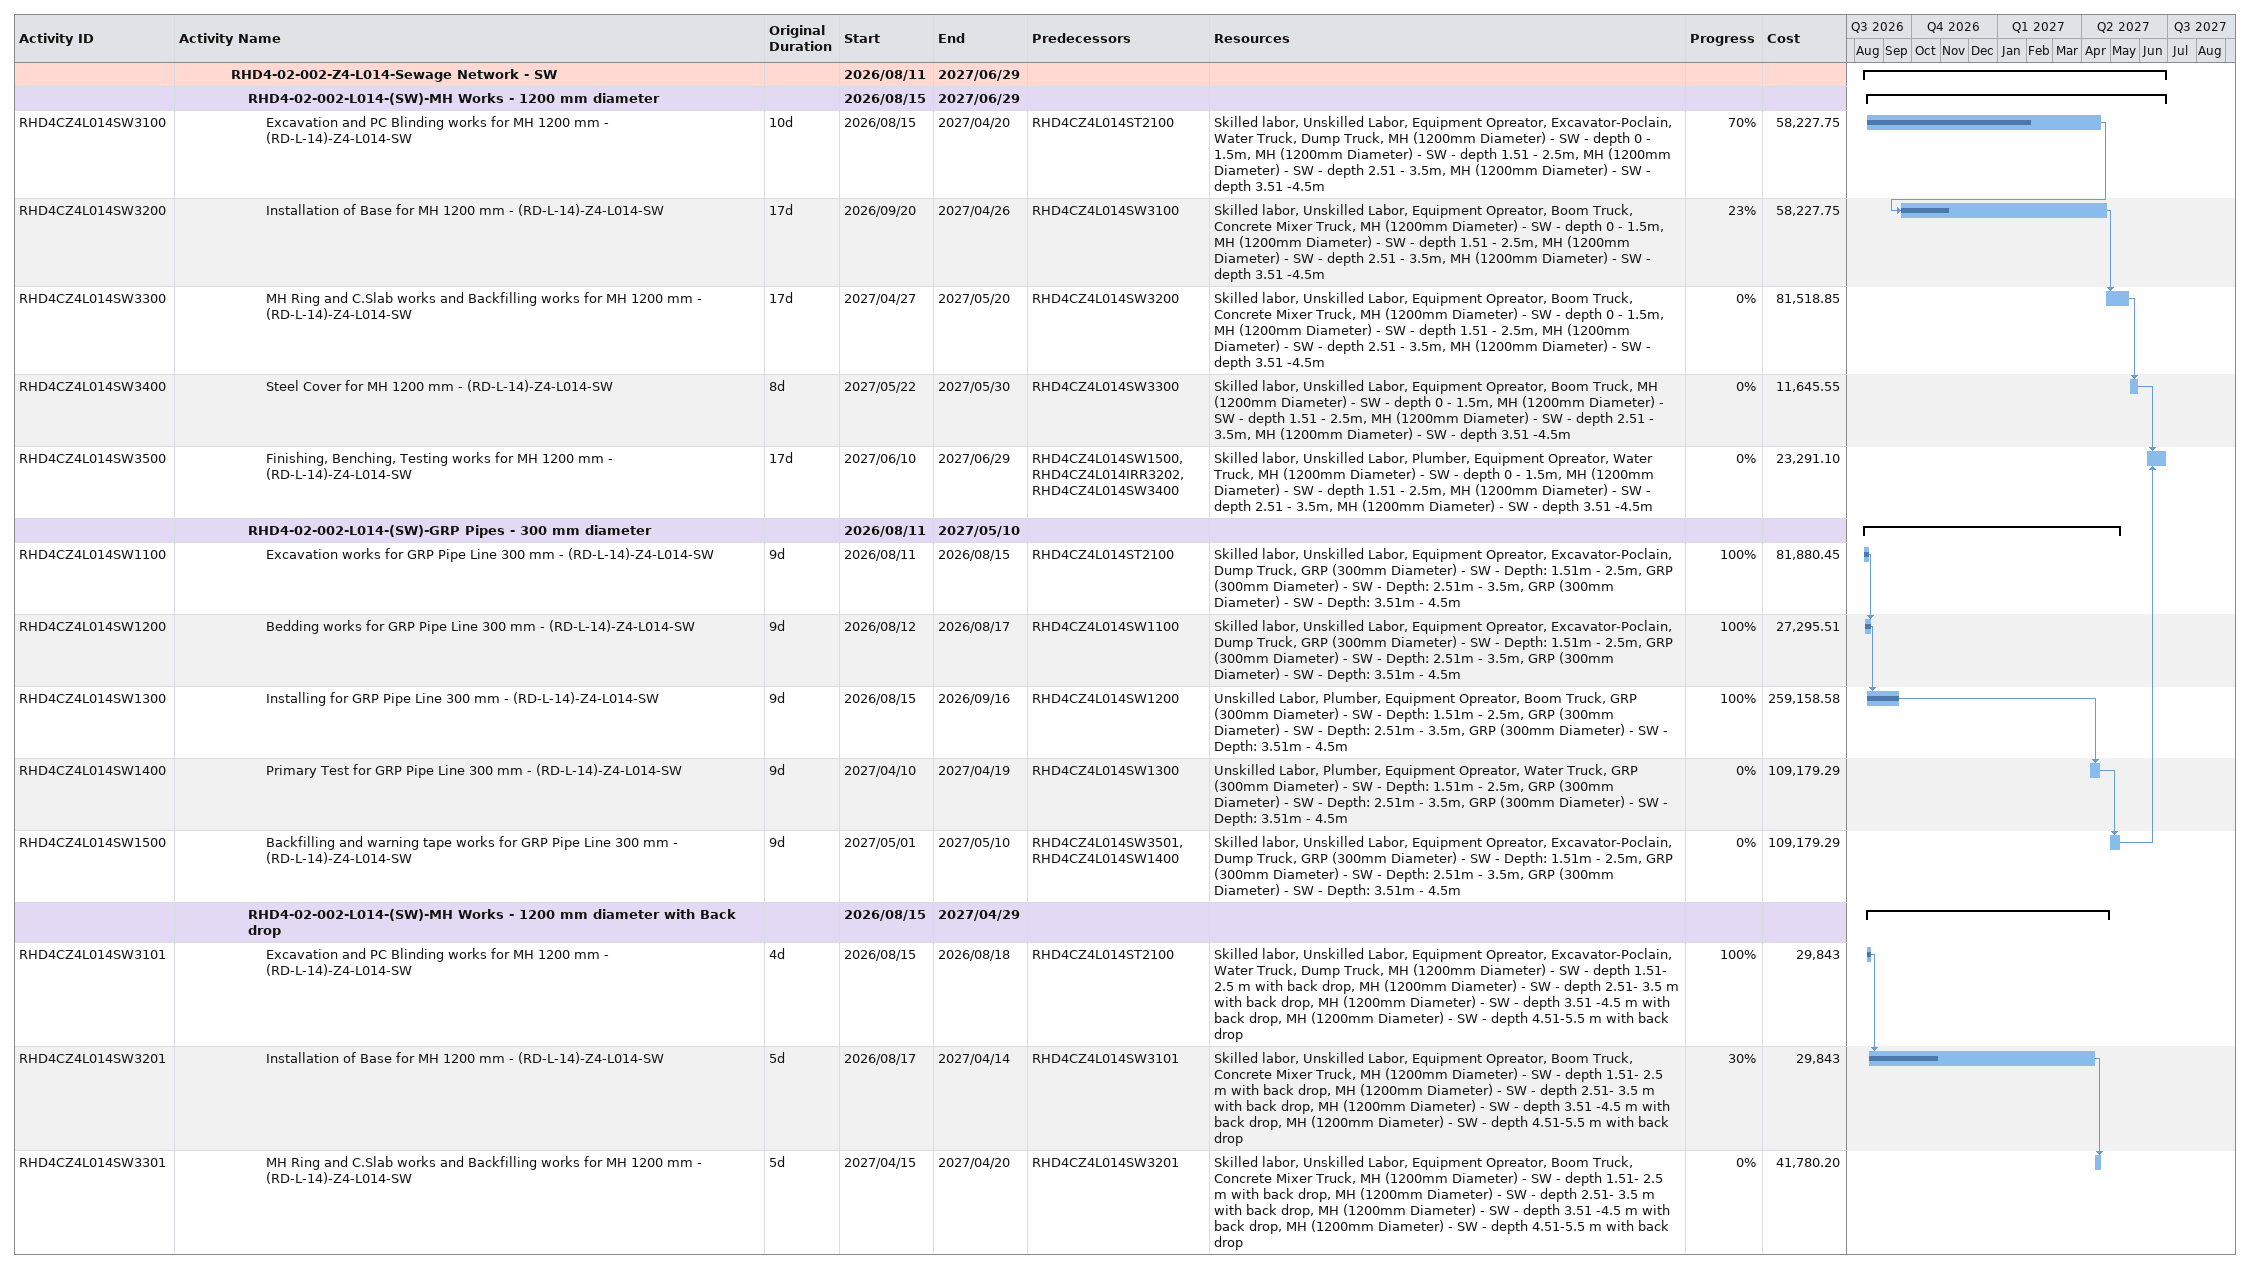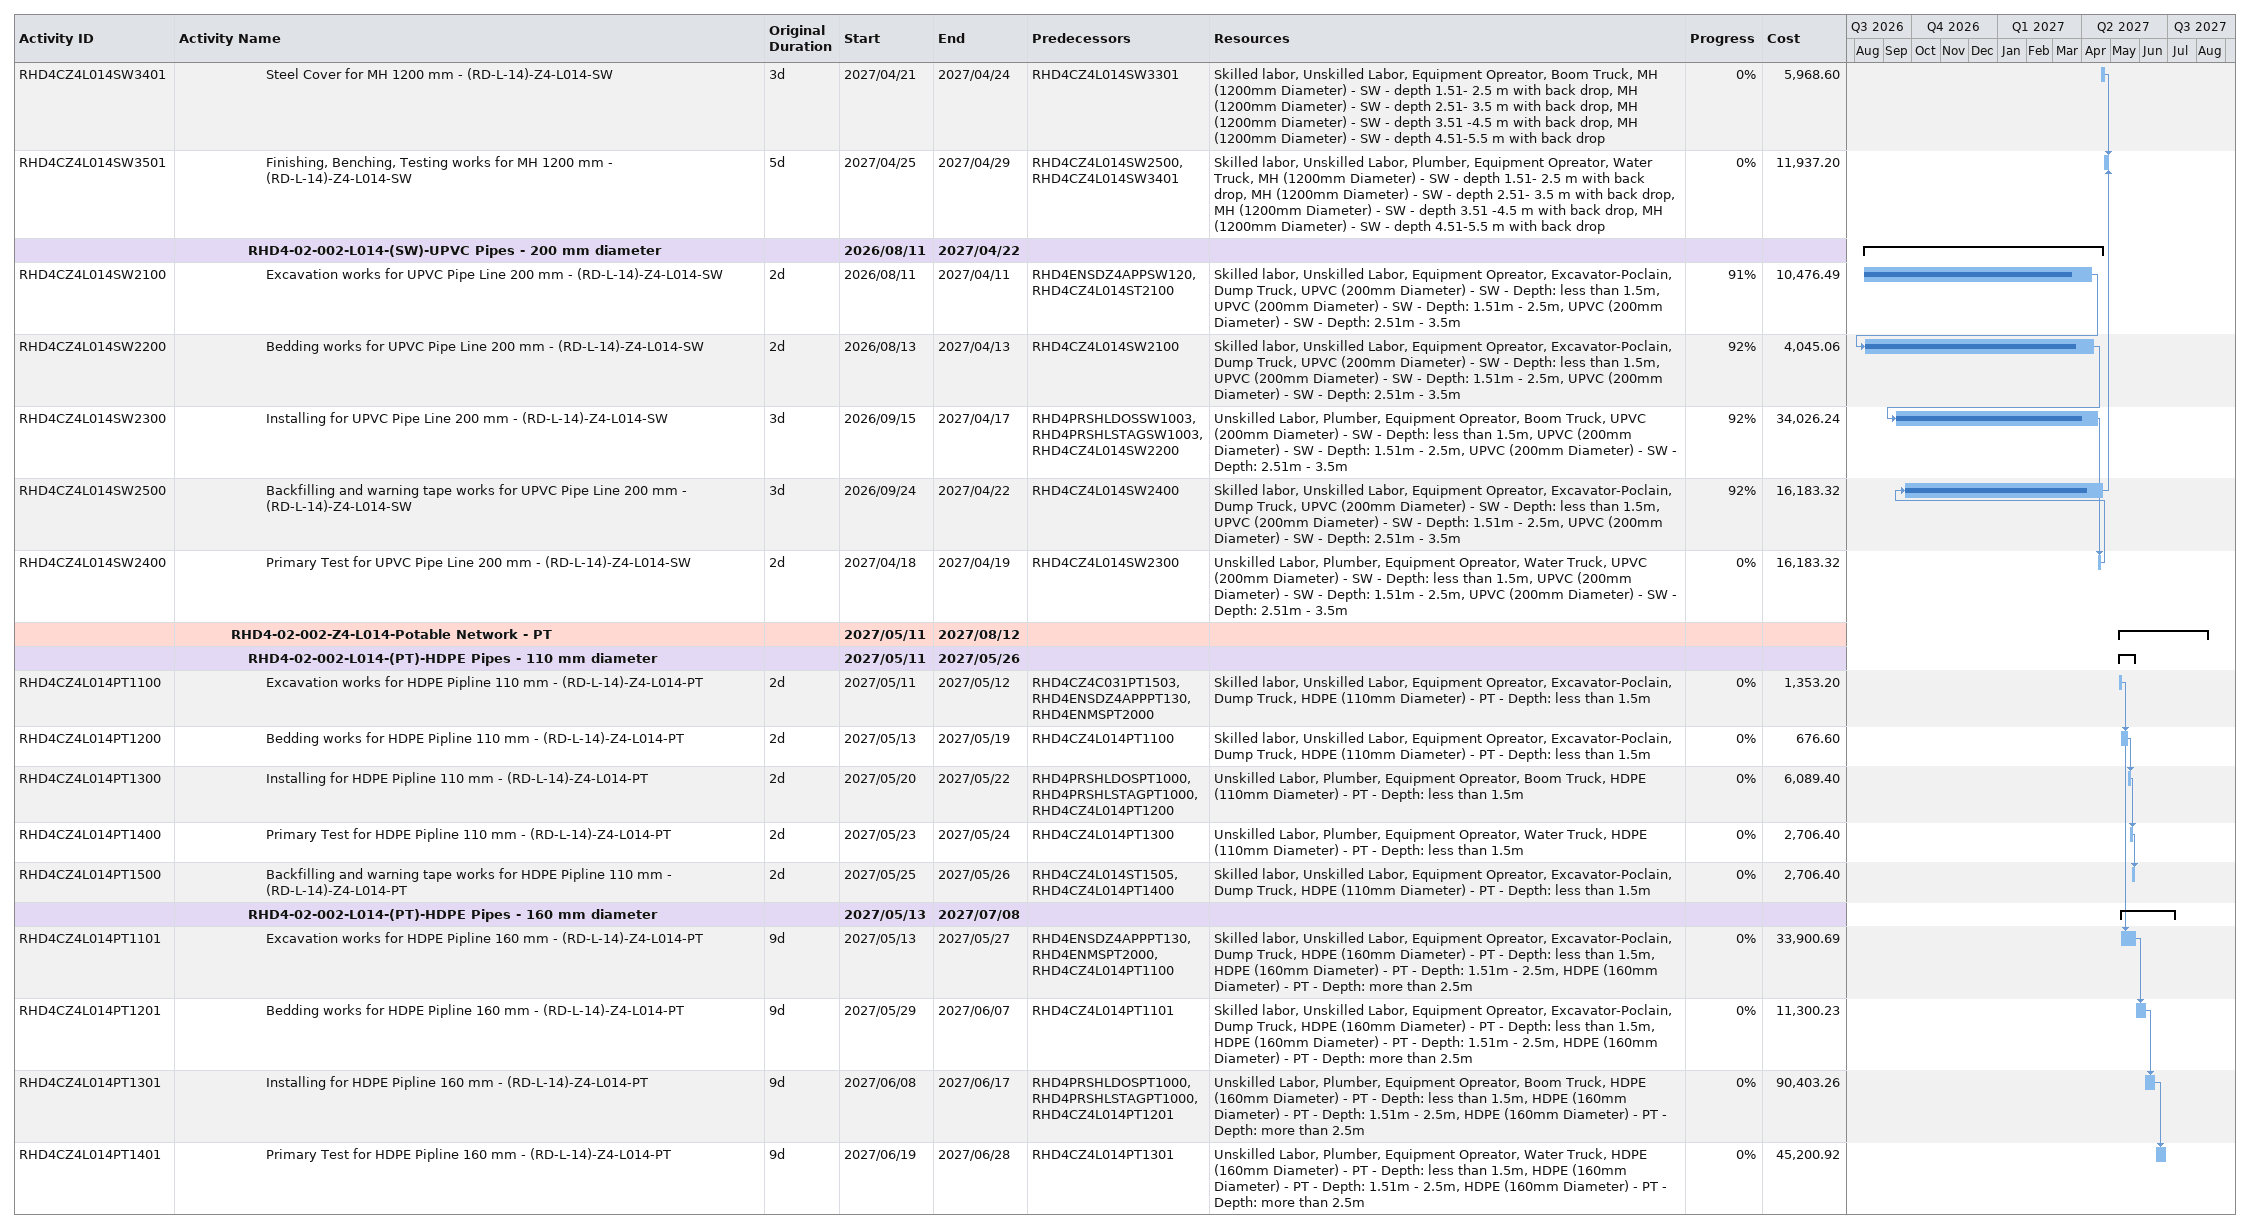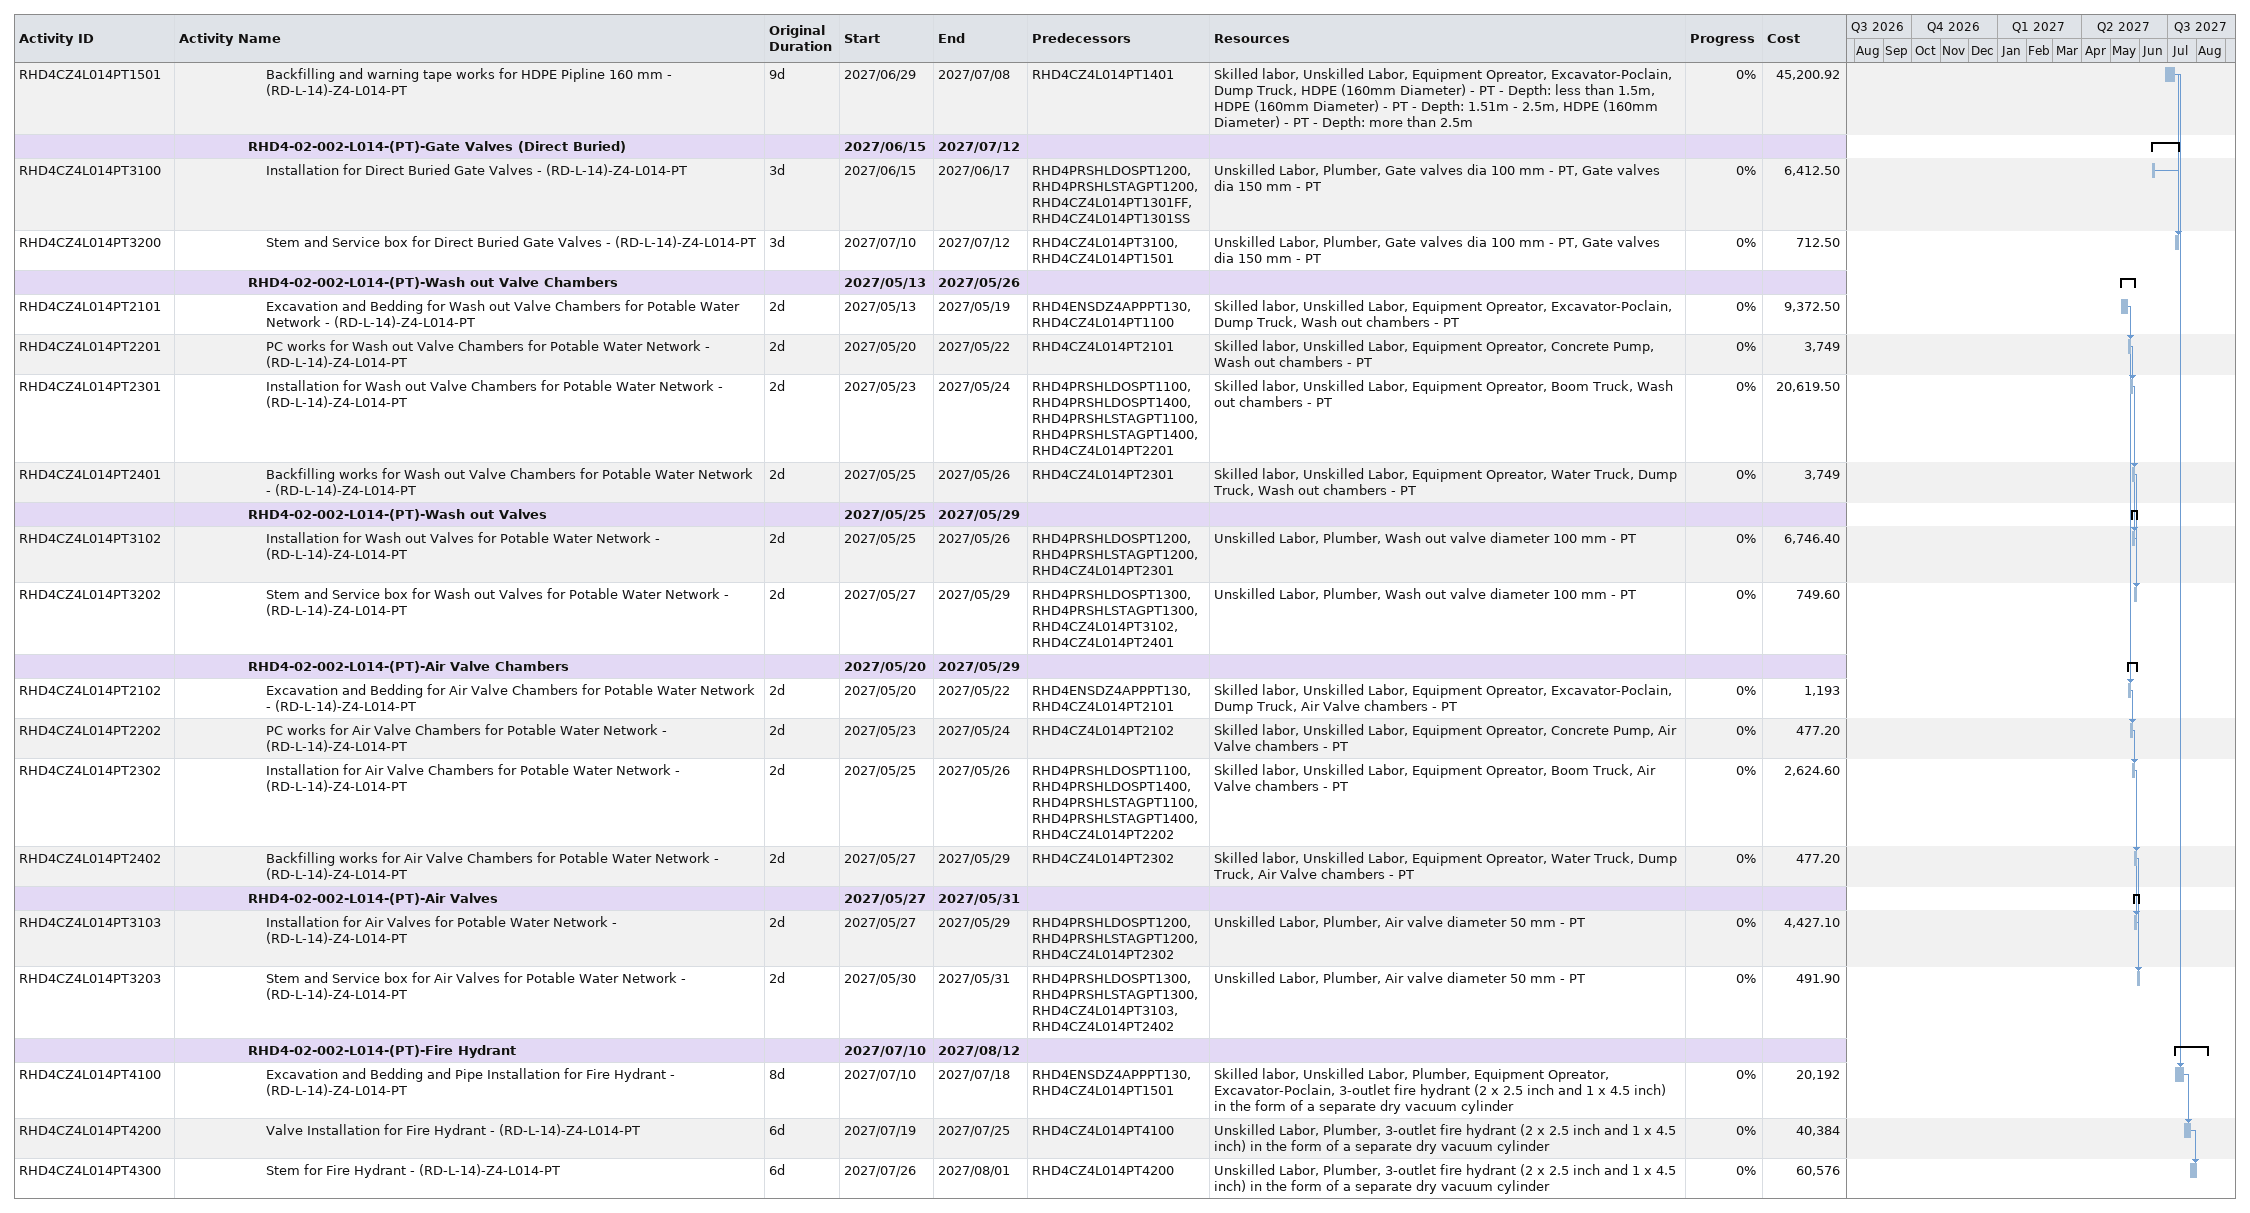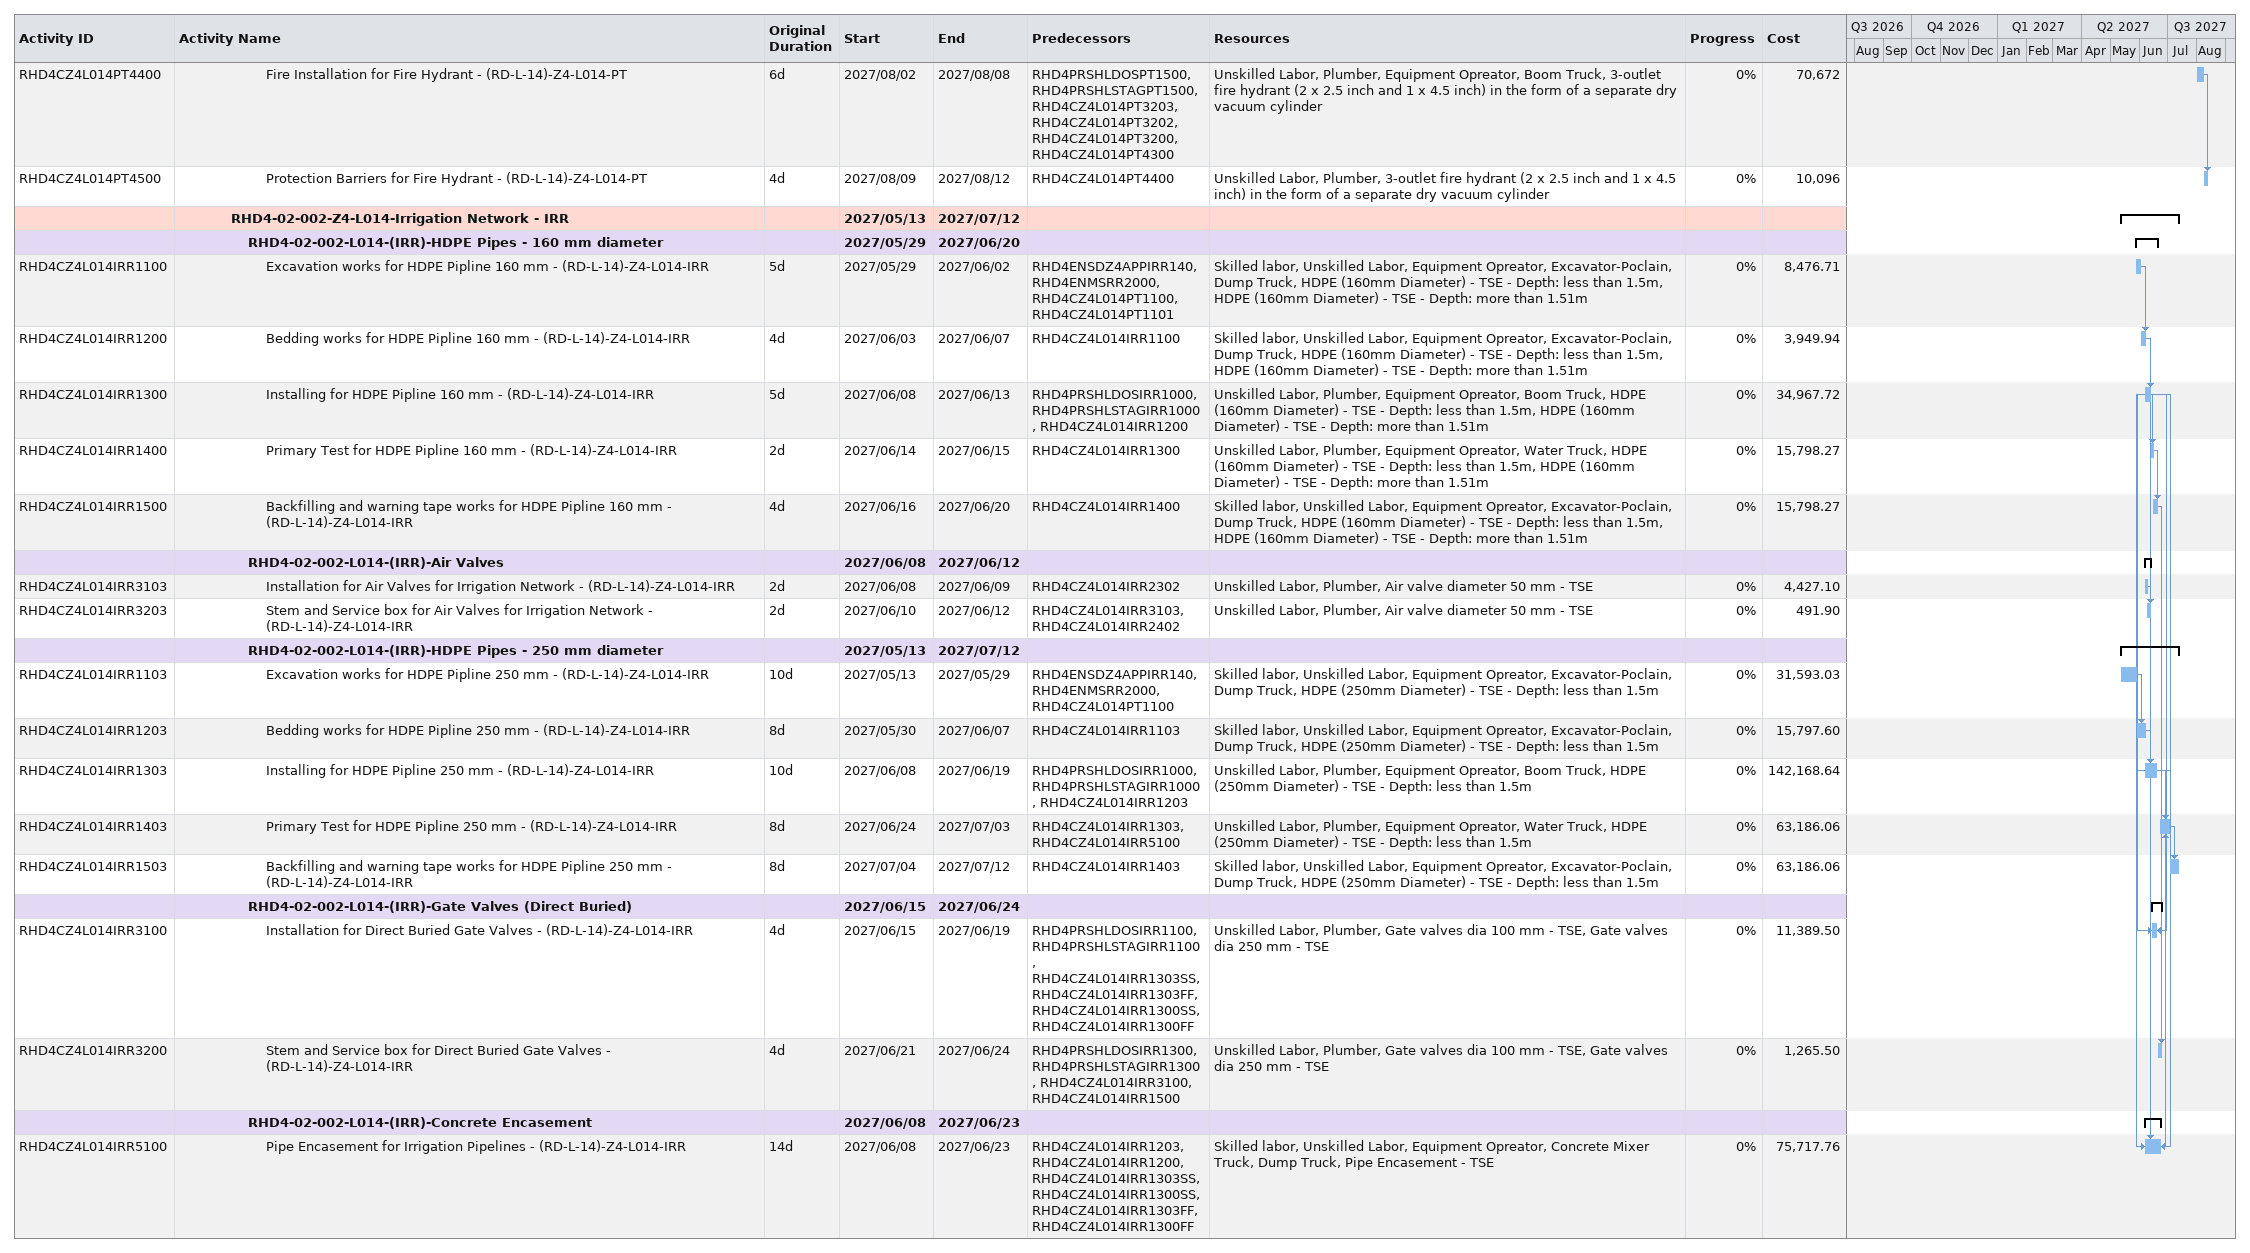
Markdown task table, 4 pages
| ID | Level | Task | Original duration | Start | Finish | Predecessors | Resources | % complete | Cost |
|---|---|---|---|---|---|---|---|---|---|
|  | 4 | **RHD4-02-002-Z4-L014-Sewage Network - SW** |  | 2026-08-11 | 2027-06-29 |  |  |  |  |
|  | 5 | **RHD4-02-002-L014-(SW)-MH Works - 1200 mm diameter** |  | 2026-08-15 | 2027-06-29 |  |  |  |  |
| RHD4CZ4L014SW3100 | 6 | Excavation and PC Blinding works for MH 1200 mm - (RD-L-14)-Z4-L014-SW | 10d | 2026-08-15 | 2027-04-20 | RHD4CZ4L014ST2100 | Skilled labor, Unskilled Labor, Equipment Opreator, Excavator-Poclain, Water Truck, Dump Truck, MH (1200mm Diameter) - SW - depth 0 - 1.5m, MH (1200mm Diameter) - SW - depth 1.51 - 2.5m, MH (1200mm Diameter) - SW - depth 2.51 - 3.5m, MH (1200mm Diameter) - SW - depth 3.51 -4.5m | 70 | 58227.75 |
| RHD4CZ4L014SW3200 | 6 | Installation of Base for MH 1200 mm - (RD-L-14)-Z4-L014-SW | 17d | 2026-09-20 | 2027-04-26 | RHD4CZ4L014SW3100 | Skilled labor, Unskilled Labor, Equipment Opreator, Boom Truck, Concrete Mixer Truck, MH (1200mm Diameter) - SW - depth 0 - 1.5m, MH (1200mm Diameter) - SW - depth 1.51 - 2.5m, MH (1200mm Diameter) - SW - depth 2.51 - 3.5m, MH (1200mm Diameter) - SW - depth 3.51 -4.5m | 23 | 58227.75 |
| RHD4CZ4L014SW3300 | 6 | MH Ring and C.Slab works and Backfilling works for MH 1200 mm - (RD-L-14)-Z4-L014-SW | 17d | 2027-04-27 | 2027-05-20 | RHD4CZ4L014SW3200 | Skilled labor, Unskilled Labor, Equipment Opreator, Boom Truck, Concrete Mixer Truck, MH (1200mm Diameter) - SW - depth 0 - 1.5m, MH (1200mm Diameter) - SW - depth 1.51 - 2.5m, MH (1200mm Diameter) - SW - depth 2.51 - 3.5m, MH (1200mm Diameter) - SW - depth 3.51 -4.5m | 0 | 81518.85 |
| RHD4CZ4L014SW3400 | 6 | Steel Cover for MH 1200 mm - (RD-L-14)-Z4-L014-SW | 8d | 2027-05-22 | 2027-05-30 | RHD4CZ4L014SW3300 | Skilled labor, Unskilled Labor, Equipment Opreator, Boom Truck, MH (1200mm Diameter) - SW - depth 0 - 1.5m, MH (1200mm Diameter) - SW - depth 1.51 - 2.5m, MH (1200mm Diameter) - SW - depth 2.51 - 3.5m, MH (1200mm Diameter) - SW - depth 3.51 -4.5m | 0 | 11645.55 |
| RHD4CZ4L014SW3500 | 6 | Finishing, Benching, Testing works for MH 1200 mm - (RD-L-14)-Z4-L014-SW | 17d | 2027-06-10 | 2027-06-29 | RHD4CZ4L014SW1500, RHD4CZ4L014IRR3202, RHD4CZ4L014SW3400 | Skilled labor, Unskilled Labor, Plumber, Equipment Opreator, Water Truck, MH (1200mm Diameter) - SW - depth 0 - 1.5m, MH (1200mm Diameter) - SW - depth 1.51 - 2.5m, MH (1200mm Diameter) - SW - depth 2.51 - 3.5m, MH (1200mm Diameter) - SW - depth 3.51 -4.5m | 0 | 23291.10 |
|  | 5 | **RHD4-02-002-L014-(SW)-GRP Pipes - 300 mm diameter** |  | 2026-08-11 | 2027-05-10 |  |  |  |  |
| RHD4CZ4L014SW1100 | 6 | Excavation works for GRP Pipe Line 300 mm - (RD-L-14)-Z4-L014-SW | 9d | 2026-08-11 | 2026-08-15 | RHD4CZ4L014ST2100 | Skilled labor, Unskilled Labor, Equipment Opreator, Excavator-Poclain, Dump Truck, GRP (300mm Diameter) - SW - Depth: 1.51m - 2.5m, GRP (300mm Diameter) - SW - Depth: 2.51m - 3.5m, GRP (300mm Diameter) - SW - Depth: 3.51m - 4.5m | 100 | 81880.45 |
| RHD4CZ4L014SW1200 | 6 | Bedding works for GRP Pipe Line 300 mm - (RD-L-14)-Z4-L014-SW | 9d | 2026-08-12 | 2026-08-17 | RHD4CZ4L014SW1100 | Skilled labor, Unskilled Labor, Equipment Opreator, Excavator-Poclain, Dump Truck, GRP (300mm Diameter) - SW - Depth: 1.51m - 2.5m, GRP (300mm Diameter) - SW - Depth: 2.51m - 3.5m, GRP (300mm Diameter) - SW - Depth: 3.51m - 4.5m | 100 | 27295.51 |
| RHD4CZ4L014SW1300 | 6 | Installing for GRP Pipe Line 300 mm - (RD-L-14)-Z4-L014-SW | 9d | 2026-08-15 | 2026-09-16 | RHD4CZ4L014SW1200 | Unskilled Labor, Plumber, Equipment Opreator, Boom Truck, GRP (300mm Diameter) - SW - Depth: 1.51m - 2.5m, GRP (300mm Diameter) - SW - Depth: 2.51m - 3.5m, GRP (300mm Diameter) - SW - Depth: 3.51m - 4.5m | 100 | 259158.58 |
| RHD4CZ4L014SW1400 | 6 | Primary Test for GRP Pipe Line 300 mm - (RD-L-14)-Z4-L014-SW | 9d | 2027-04-10 | 2027-04-19 | RHD4CZ4L014SW1300 | Unskilled Labor, Plumber, Equipment Opreator, Water Truck, GRP (300mm Diameter) - SW - Depth: 1.51m - 2.5m, GRP (300mm Diameter) - SW - Depth: 2.51m - 3.5m, GRP (300mm Diameter) - SW - Depth: 3.51m - 4.5m | 0 | 109179.29 |
| RHD4CZ4L014SW1500 | 6 | Backfilling and warning tape works for GRP Pipe Line 300 mm - (RD-L-14)-Z4-L014-SW | 9d | 2027-05-01 | 2027-05-10 | RHD4CZ4L014SW3501, RHD4CZ4L014SW1400 | Skilled labor, Unskilled Labor, Equipment Opreator, Excavator-Poclain, Dump Truck, GRP (300mm Diameter) - SW - Depth: 1.51m - 2.5m, GRP (300mm Diameter) - SW - Depth: 2.51m - 3.5m, GRP (300mm Diameter) - SW - Depth: 3.51m - 4.5m | 0 | 109179.29 |
|  | 5 | **RHD4-02-002-L014-(SW)-MH Works - 1200 mm diameter with Back drop** |  | 2026-08-15 | 2027-04-29 |  |  |  |  |
| RHD4CZ4L014SW3101 | 6 | Excavation and PC Blinding works for MH 1200 mm - (RD-L-14)-Z4-L014-SW | 4d | 2026-08-15 | 2026-08-18 | RHD4CZ4L014ST2100 | Skilled labor, Unskilled Labor, Equipment Opreator, Excavator-Poclain, Water Truck, Dump Truck, MH (1200mm Diameter) - SW - depth 1.51- 2.5 m with back drop, MH (1200mm Diameter) - SW - depth 2.51- 3.5 m with back drop, MH (1200mm Diameter) - SW - depth 3.51 -4.5 m with back drop, MH (1200mm Diameter) - SW - depth 4.51-5.5 m with back drop | 100 | 29843 |
| RHD4CZ4L014SW3201 | 6 | Installation of Base for MH 1200 mm - (RD-L-14)-Z4-L014-SW | 5d | 2026-08-17 | 2027-04-14 | RHD4CZ4L014SW3101 | Skilled labor, Unskilled Labor, Equipment Opreator, Boom Truck, Concrete Mixer Truck, MH (1200mm Diameter) - SW - depth 1.51- 2.5 m with back drop, MH (1200mm Diameter) - SW - depth 2.51- 3.5 m with back drop, MH (1200mm Diameter) - SW - depth 3.51 -4.5 m with back drop, MH (1200mm Diameter) - SW - depth 4.51-5.5 m with back drop | 30 | 29843 |
| RHD4CZ4L014SW3301 | 6 | MH Ring and C.Slab works and Backfilling works for MH 1200 mm - (RD-L-14)-Z4-L014-SW | 5d | 2027-04-15 | 2027-04-20 | RHD4CZ4L014SW3201 | Skilled labor, Unskilled Labor, Equipment Opreator, Boom Truck, Concrete Mixer Truck, MH (1200mm Diameter) - SW - depth 1.51- 2.5 m with back drop, MH (1200mm Diameter) - SW - depth 2.51- 3.5 m with back drop, MH (1200mm Diameter) - SW - depth 3.51 -4.5 m with back drop, MH (1200mm Diameter) - SW - depth 4.51-5.5 m with back drop | 0 | 41780.20 |
| RHD4CZ4L014SW3401 | 6 | Steel Cover for MH 1200 mm - (RD-L-14)-Z4-L014-SW | 3d | 2027-04-21 | 2027-04-24 | RHD4CZ4L014SW3301 | Skilled labor, Unskilled Labor, Equipment Opreator, Boom Truck, MH (1200mm Diameter) - SW - depth 1.51- 2.5 m with back drop, MH (1200mm Diameter) - SW - depth 2.51- 3.5 m with back drop, MH (1200mm Diameter) - SW - depth 3.51 -4.5 m with back drop, MH (1200mm Diameter) - SW - depth 4.51-5.5 m with back drop | 0 | 5968.60 |
| RHD4CZ4L014SW3501 | 6 | Finishing, Benching, Testing works for MH 1200 mm - (RD-L-14)-Z4-L014-SW | 5d | 2027-04-25 | 2027-04-29 | RHD4CZ4L014SW2500, RHD4CZ4L014SW3401 | Skilled labor, Unskilled Labor, Plumber, Equipment Opreator, Water Truck, MH (1200mm Diameter) - SW - depth 1.51- 2.5 m with back drop, MH (1200mm Diameter) - SW - depth 2.51- 3.5 m with back drop, MH (1200mm Diameter) - SW - depth 3.51 -4.5 m with back drop, MH (1200mm Diameter) - SW - depth 4.51-5.5 m with back drop | 0 | 11937.20 |
|  | 5 | **RHD4-02-002-L014-(SW)-UPVC Pipes - 200 mm diameter** |  | 2026-08-11 | 2027-04-22 |  |  |  |  |
| RHD4CZ4L014SW2100 | 6 | Excavation works for UPVC Pipe Line 200 mm - (RD-L-14)-Z4-L014-SW | 2d | 2026-08-11 | 2027-04-11 | RHD4ENSDZ4APPSW120, RHD4CZ4L014ST2100 | Skilled labor, Unskilled Labor, Equipment Opreator, Excavator-Poclain, Dump Truck, UPVC (200mm Diameter) - SW - Depth: less than 1.5m, UPVC (200mm Diameter) - SW - Depth: 1.51m - 2.5m, UPVC (200mm Diameter) - SW - Depth: 2.51m - 3.5m | 91 | 10476.49 |
| RHD4CZ4L014SW2200 | 6 | Bedding works for UPVC Pipe Line 200 mm - (RD-L-14)-Z4-L014-SW | 2d | 2026-08-13 | 2027-04-13 | RHD4CZ4L014SW2100 | Skilled labor, Unskilled Labor, Equipment Opreator, Excavator-Poclain, Dump Truck, UPVC (200mm Diameter) - SW - Depth: less than 1.5m, UPVC (200mm Diameter) - SW - Depth: 1.51m - 2.5m, UPVC (200mm Diameter) - SW - Depth: 2.51m - 3.5m | 92 | 4045.06 |
| RHD4CZ4L014SW2300 | 6 | Installing for UPVC Pipe Line 200 mm - (RD-L-14)-Z4-L014-SW | 3d | 2026-09-15 | 2027-04-17 | RHD4PRSHLDOSSW1003, RHD4PRSHLSTAGSW1003, RHD4CZ4L014SW2200 | Unskilled Labor, Plumber, Equipment Opreator, Boom Truck, UPVC (200mm Diameter) - SW - Depth: less than 1.5m, UPVC (200mm Diameter) - SW - Depth: 1.51m - 2.5m, UPVC (200mm Diameter) - SW - Depth: 2.51m - 3.5m | 92 | 34026.24 |
| RHD4CZ4L014SW2500 | 6 | Backfilling and warning tape works for UPVC Pipe Line 200 mm - (RD-L-14)-Z4-L014-SW | 3d | 2026-09-24 | 2027-04-22 | RHD4CZ4L014SW2400 | Skilled labor, Unskilled Labor, Equipment Opreator, Excavator-Poclain, Dump Truck, UPVC (200mm Diameter) - SW - Depth: less than 1.5m, UPVC (200mm Diameter) - SW - Depth: 1.51m - 2.5m, UPVC (200mm Diameter) - SW - Depth: 2.51m - 3.5m | 92 | 16183.32 |
| RHD4CZ4L014SW2400 | 6 | Primary Test for UPVC Pipe Line 200 mm - (RD-L-14)-Z4-L014-SW | 2d | 2027-04-18 | 2027-04-19 | RHD4CZ4L014SW2300 | Unskilled Labor, Plumber, Equipment Opreator, Water Truck, UPVC (200mm Diameter) - SW - Depth: less than 1.5m, UPVC (200mm Diameter) - SW - Depth: 1.51m - 2.5m, UPVC (200mm Diameter) - SW - Depth: 2.51m - 3.5m | 0 | 16183.32 |
|  | 4 | **RHD4-02-002-Z4-L014-Potable Network - PT** |  | 2027-05-11 | 2027-08-12 |  |  |  |  |
|  | 5 | **RHD4-02-002-L014-(PT)-HDPE Pipes - 110 mm diameter** |  | 2027-05-11 | 2027-05-26 |  |  |  |  |
| RHD4CZ4L014PT1100 | 6 | Excavation works for HDPE Pipline 110 mm - (RD-L-14)-Z4-L014-PT | 2d | 2027-05-11 | 2027-05-12 | RHD4CZ4C031PT1503, RHD4ENSDZ4APPPT130, RHD4ENMSPT2000 | Skilled labor, Unskilled Labor, Equipment Opreator, Excavator-Poclain, Dump Truck, HDPE (110mm Diameter) - PT - Depth: less than 1.5m | 0 | 1353.20 |
| RHD4CZ4L014PT1200 | 6 | Bedding works for HDPE Pipline 110 mm - (RD-L-14)-Z4-L014-PT | 2d | 2027-05-13 | 2027-05-19 | RHD4CZ4L014PT1100 | Skilled labor, Unskilled Labor, Equipment Opreator, Excavator-Poclain, Dump Truck, HDPE (110mm Diameter) - PT - Depth: less than 1.5m | 0 | 676.60 |
| RHD4CZ4L014PT1300 | 6 | Installing for HDPE Pipline 110 mm - (RD-L-14)-Z4-L014-PT | 2d | 2027-05-20 | 2027-05-22 | RHD4PRSHLDOSPT1000, RHD4PRSHLSTAGPT1000, RHD4CZ4L014PT1200 | Unskilled Labor, Plumber, Equipment Opreator, Boom Truck, HDPE (110mm Diameter) - PT - Depth: less than 1.5m | 0 | 6089.40 |
| RHD4CZ4L014PT1400 | 6 | Primary Test for HDPE Pipline 110 mm - (RD-L-14)-Z4-L014-PT | 2d | 2027-05-23 | 2027-05-24 | RHD4CZ4L014PT1300 | Unskilled Labor, Plumber, Equipment Opreator, Water Truck, HDPE (110mm Diameter) - PT - Depth: less than 1.5m | 0 | 2706.40 |
| RHD4CZ4L014PT1500 | 6 | Backfilling and warning tape works for HDPE Pipline 110 mm - (RD-L-14)-Z4-L014-PT | 2d | 2027-05-25 | 2027-05-26 | RHD4CZ4L014ST1505, RHD4CZ4L014PT1400 | Skilled labor, Unskilled Labor, Equipment Opreator, Excavator-Poclain, Dump Truck, HDPE (110mm Diameter) - PT - Depth: less than 1.5m | 0 | 2706.40 |
|  | 5 | **RHD4-02-002-L014-(PT)-HDPE Pipes - 160 mm diameter** |  | 2027-05-13 | 2027-07-08 |  |  |  |  |
| RHD4CZ4L014PT1101 | 6 | Excavation works for HDPE Pipline 160 mm - (RD-L-14)-Z4-L014-PT | 9d | 2027-05-13 | 2027-05-27 | RHD4ENSDZ4APPPT130, RHD4ENMSPT2000, RHD4CZ4L014PT1100 | Skilled labor, Unskilled Labor, Equipment Opreator, Excavator-Poclain, Dump Truck, HDPE (160mm Diameter) - PT - Depth: less than 1.5m, HDPE (160mm Diameter) - PT - Depth: 1.51m - 2.5m, HDPE (160mm Diameter) - PT - Depth: more than 2.5m | 0 | 33900.69 |
| RHD4CZ4L014PT1201 | 6 | Bedding works for HDPE Pipline 160 mm - (RD-L-14)-Z4-L014-PT | 9d | 2027-05-29 | 2027-06-07 | RHD4CZ4L014PT1101 | Skilled labor, Unskilled Labor, Equipment Opreator, Excavator-Poclain, Dump Truck, HDPE (160mm Diameter) - PT - Depth: less than 1.5m, HDPE (160mm Diameter) - PT - Depth: 1.51m - 2.5m, HDPE (160mm Diameter) - PT - Depth: more than 2.5m | 0 | 11300.23 |
| RHD4CZ4L014PT1301 | 6 | Installing for HDPE Pipline 160 mm - (RD-L-14)-Z4-L014-PT | 9d | 2027-06-08 | 2027-06-17 | RHD4PRSHLDOSPT1000, RHD4PRSHLSTAGPT1000, RHD4CZ4L014PT1201 | Unskilled Labor, Plumber, Equipment Opreator, Boom Truck, HDPE (160mm Diameter) - PT - Depth: less than 1.5m, HDPE (160mm Diameter) - PT - Depth: 1.51m - 2.5m, HDPE (160mm Diameter) - PT - Depth: more than 2.5m | 0 | 90403.26 |
| RHD4CZ4L014PT1401 | 6 | Primary Test for HDPE Pipline 160 mm - (RD-L-14)-Z4-L014-PT | 9d | 2027-06-19 | 2027-06-28 | RHD4CZ4L014PT1301 | Unskilled Labor, Plumber, Equipment Opreator, Water Truck, HDPE (160mm Diameter) - PT - Depth: less than 1.5m, HDPE (160mm Diameter) - PT - Depth: 1.51m - 2.5m, HDPE (160mm Diameter) - PT - Depth: more than 2.5m | 0 | 45200.92 |
| RHD4CZ4L014PT1501 | 6 | Backfilling and warning tape works for HDPE Pipline 160 mm - (RD-L-14)-Z4-L014-PT | 9d | 2027-06-29 | 2027-07-08 | RHD4CZ4L014PT1401 | Skilled labor, Unskilled Labor, Equipment Opreator, Excavator-Poclain, Dump Truck, HDPE (160mm Diameter) - PT - Depth: less than 1.5m, HDPE (160mm Diameter) - PT - Depth: 1.51m - 2.5m, HDPE (160mm Diameter) - PT - Depth: more than 2.5m | 0 | 45200.92 |
|  | 5 | **RHD4-02-002-L014-(PT)-Gate Valves (Direct Buried)** |  | 2027-06-15 | 2027-07-12 |  |  |  |  |
| RHD4CZ4L014PT3100 | 6 | Installation for Direct Buried Gate Valves - (RD-L-14)-Z4-L014-PT | 3d | 2027-06-15 | 2027-06-17 | RHD4PRSHLDOSPT1200, RHD4PRSHLSTAGPT1200, RHD4CZ4L014PT1301FF, RHD4CZ4L014PT1301SS | Unskilled Labor, Plumber, Gate valves dia 100 mm - PT, Gate valves dia 150 mm - PT | 0 | 6412.50 |
| RHD4CZ4L014PT3200 | 6 | Stem and Service box for Direct Buried Gate Valves - (RD-L-14)-Z4-L014-PT | 3d | 2027-07-10 | 2027-07-12 | RHD4CZ4L014PT3100, RHD4CZ4L014PT1501 | Unskilled Labor, Plumber, Gate valves dia 100 mm - PT, Gate valves dia 150 mm - PT | 0 | 712.50 |
|  | 5 | **RHD4-02-002-L014-(PT)-Wash out Valve Chambers** |  | 2027-05-13 | 2027-05-26 |  |  |  |  |
| RHD4CZ4L014PT2101 | 6 | Excavation and Bedding for Wash out Valve Chambers for Potable Water Network - (RD-L-14)-Z4-L014-PT | 2d | 2027-05-13 | 2027-05-19 | RHD4ENSDZ4APPPT130, RHD4CZ4L014PT1100 | Skilled labor, Unskilled Labor, Equipment Opreator, Excavator-Poclain, Dump Truck, Wash out chambers - PT | 0 | 9372.50 |
| RHD4CZ4L014PT2201 | 6 | PC works for Wash out Valve Chambers for Potable Water Network - (RD-L-14)-Z4-L014-PT | 2d | 2027-05-20 | 2027-05-22 | RHD4CZ4L014PT2101 | Skilled labor, Unskilled Labor, Equipment Opreator, Concrete Pump, Wash out chambers - PT | 0 | 3749 |
| RHD4CZ4L014PT2301 | 6 | Installation for Wash out Valve Chambers for Potable Water Network - (RD-L-14)-Z4-L014-PT | 2d | 2027-05-23 | 2027-05-24 | RHD4PRSHLDOSPT1100, RHD4PRSHLDOSPT1400, RHD4PRSHLSTAGPT1100, RHD4PRSHLSTAGPT1400, RHD4CZ4L014PT2201 | Skilled labor, Unskilled Labor, Equipment Opreator, Boom Truck, Wash out chambers - PT | 0 | 20619.50 |
| RHD4CZ4L014PT2401 | 6 | Backfilling works for Wash out Valve Chambers for Potable Water Network - (RD-L-14)-Z4-L014-PT | 2d | 2027-05-25 | 2027-05-26 | RHD4CZ4L014PT2301 | Skilled labor, Unskilled Labor, Equipment Opreator, Water Truck, Dump Truck, Wash out chambers - PT | 0 | 3749 |
|  | 5 | **RHD4-02-002-L014-(PT)-Wash out Valves** |  | 2027-05-25 | 2027-05-29 |  |  |  |  |
| RHD4CZ4L014PT3102 | 6 | Installation for Wash out Valves for Potable Water Network - (RD-L-14)-Z4-L014-PT | 2d | 2027-05-25 | 2027-05-26 | RHD4PRSHLDOSPT1200, RHD4PRSHLSTAGPT1200, RHD4CZ4L014PT2301 | Unskilled Labor, Plumber, Wash out valve diameter 100 mm - PT | 0 | 6746.40 |
| RHD4CZ4L014PT3202 | 6 | Stem and Service box for Wash out Valves for Potable Water Network - (RD-L-14)-Z4-L014-PT | 2d | 2027-05-27 | 2027-05-29 | RHD4PRSHLDOSPT1300, RHD4PRSHLSTAGPT1300, RHD4CZ4L014PT3102, RHD4CZ4L014PT2401 | Unskilled Labor, Plumber, Wash out valve diameter 100 mm - PT | 0 | 749.60 |
|  | 5 | **RHD4-02-002-L014-(PT)-Air Valve Chambers** |  | 2027-05-20 | 2027-05-29 |  |  |  |  |
| RHD4CZ4L014PT2102 | 6 | Excavation and Bedding for Air Valve Chambers for Potable Water Network - (RD-L-14)-Z4-L014-PT | 2d | 2027-05-20 | 2027-05-22 | RHD4ENSDZ4APPPT130, RHD4CZ4L014PT2101 | Skilled labor, Unskilled Labor, Equipment Opreator, Excavator-Poclain, Dump Truck, Air Valve chambers - PT | 0 | 1193 |
| RHD4CZ4L014PT2202 | 6 | PC works for Air Valve Chambers for Potable Water Network - (RD-L-14)-Z4-L014-PT | 2d | 2027-05-23 | 2027-05-24 | RHD4CZ4L014PT2102 | Skilled labor, Unskilled Labor, Equipment Opreator, Concrete Pump, Air Valve chambers - PT | 0 | 477.20 |
| RHD4CZ4L014PT2302 | 6 | Installation for Air Valve Chambers for Potable Water Network - (RD-L-14)-Z4-L014-PT | 2d | 2027-05-25 | 2027-05-26 | RHD4PRSHLDOSPT1100, RHD4PRSHLDOSPT1400, RHD4PRSHLSTAGPT1100, RHD4PRSHLSTAGPT1400, RHD4CZ4L014PT2202 | Skilled labor, Unskilled Labor, Equipment Opreator, Boom Truck, Air Valve chambers - PT | 0 | 2624.60 |
| RHD4CZ4L014PT2402 | 6 | Backfilling works for Air Valve Chambers for Potable Water Network - (RD-L-14)-Z4-L014-PT | 2d | 2027-05-27 | 2027-05-29 | RHD4CZ4L014PT2302 | Skilled labor, Unskilled Labor, Equipment Opreator, Water Truck, Dump Truck, Air Valve chambers - PT | 0 | 477.20 |
|  | 5 | **RHD4-02-002-L014-(PT)-Air Valves** |  | 2027-05-27 | 2027-05-31 |  |  |  |  |
| RHD4CZ4L014PT3103 | 6 | Installation for Air Valves for Potable Water Network - (RD-L-14)-Z4-L014-PT | 2d | 2027-05-27 | 2027-05-29 | RHD4PRSHLDOSPT1200, RHD4PRSHLSTAGPT1200, RHD4CZ4L014PT2302 | Unskilled Labor, Plumber, Air valve diameter 50 mm - PT | 0 | 4427.10 |
| RHD4CZ4L014PT3203 | 6 | Stem and Service box for Air Valves for Potable Water Network - (RD-L-14)-Z4-L014-PT | 2d | 2027-05-30 | 2027-05-31 | RHD4PRSHLDOSPT1300, RHD4PRSHLSTAGPT1300, RHD4CZ4L014PT3103, RHD4CZ4L014PT2402 | Unskilled Labor, Plumber, Air valve diameter 50 mm - PT | 0 | 491.90 |
|  | 5 | **RHD4-02-002-L014-(PT)-Fire Hydrant** |  | 2027-07-10 | 2027-08-12 |  |  |  |  |
| RHD4CZ4L014PT4100 | 6 | Excavation and Bedding and Pipe Installation for Fire Hydrant - (RD-L-14)-Z4-L014-PT | 8d | 2027-07-10 | 2027-07-18 | RHD4ENSDZ4APPPT130, RHD4CZ4L014PT1501 | Skilled labor, Unskilled Labor, Plumber, Equipment Opreator, Excavator-Poclain, 3-outlet fire hydrant (2 x 2.5 inch and 1 x 4.5 inch) in the form of a separate dry vacuum cylinder | 0 | 20192 |
| RHD4CZ4L014PT4200 | 6 | Valve Installation for Fire Hydrant - (RD-L-14)-Z4-L014-PT | 6d | 2027-07-19 | 2027-07-25 | RHD4CZ4L014PT4100 | Unskilled Labor, Plumber, 3-outlet fire hydrant (2 x 2.5 inch and 1 x 4.5 inch) in the form of a separate dry vacuum cylinder | 0 | 40384 |
| RHD4CZ4L014PT4300 | 6 | Stem for Fire Hydrant - (RD-L-14)-Z4-L014-PT | 6d | 2027-07-26 | 2027-08-01 | RHD4CZ4L014PT4200 | Unskilled Labor, Plumber, 3-outlet fire hydrant (2 x 2.5 inch and 1 x 4.5 inch) in the form of a separate dry vacuum cylinder | 0 | 60576 |
| RHD4CZ4L014PT4400 | 6 | Fire Installation for Fire Hydrant - (RD-L-14)-Z4-L014-PT | 6d | 2027-08-02 | 2027-08-08 | RHD4PRSHLDOSPT1500, RHD4PRSHLSTAGPT1500, RHD4CZ4L014PT3203, RHD4CZ4L014PT3202, RHD4CZ4L014PT3200, RHD4CZ4L014PT4300 | Unskilled Labor, Plumber, Equipment Opreator, Boom Truck, 3-outlet fire hydrant (2 x 2.5 inch and 1 x 4.5 inch) in the form of a separate dry vacuum cylinder | 0 | 70672 |
| RHD4CZ4L014PT4500 | 6 | Protection Barriers for Fire Hydrant - (RD-L-14)-Z4-L014-PT | 4d | 2027-08-09 | 2027-08-12 | RHD4CZ4L014PT4400 | Unskilled Labor, Plumber, 3-outlet fire hydrant (2 x 2.5 inch and 1 x 4.5 inch) in the form of a separate dry vacuum cylinder | 0 | 10096 |
|  | 4 | **RHD4-02-002-Z4-L014-Irrigation Network - IRR** |  | 2027-05-13 | 2027-07-12 |  |  |  |  |
|  | 5 | **RHD4-02-002-L014-(IRR)-HDPE Pipes - 160 mm diameter** |  | 2027-05-29 | 2027-06-20 |  |  |  |  |
| RHD4CZ4L014IRR1100 | 6 | Excavation works for HDPE Pipline 160 mm - (RD-L-14)-Z4-L014-IRR | 5d | 2027-05-29 | 2027-06-02 | RHD4ENSDZ4APPIRR140, RHD4ENMSRR2000, RHD4CZ4L014PT1100, RHD4CZ4L014PT1101 | Skilled labor, Unskilled Labor, Equipment Opreator, Excavator-Poclain, Dump Truck, HDPE (160mm Diameter) - TSE - Depth: less than 1.5m, HDPE (160mm Diameter) - TSE - Depth: more than 1.51m | 0 | 8476.71 |
| RHD4CZ4L014IRR1200 | 6 | Bedding works for HDPE Pipline 160 mm - (RD-L-14)-Z4-L014-IRR | 4d | 2027-06-03 | 2027-06-07 | RHD4CZ4L014IRR1100 | Skilled labor, Unskilled Labor, Equipment Opreator, Excavator-Poclain, Dump Truck, HDPE (160mm Diameter) - TSE - Depth: less than 1.5m, HDPE (160mm Diameter) - TSE - Depth: more than 1.51m | 0 | 3949.94 |
| RHD4CZ4L014IRR1300 | 6 | Installing for HDPE Pipline 160 mm - (RD-L-14)-Z4-L014-IRR | 5d | 2027-06-08 | 2027-06-13 | RHD4PRSHLDOSIRR1000, RHD4PRSHLSTAGIRR1000, RHD4CZ4L014IRR1200 | Unskilled Labor, Plumber, Equipment Opreator, Boom Truck, HDPE (160mm Diameter) - TSE - Depth: less than 1.5m, HDPE (160mm Diameter) - TSE - Depth: more than 1.51m | 0 | 34967.72 |
| RHD4CZ4L014IRR1400 | 6 | Primary Test for HDPE Pipline 160 mm - (RD-L-14)-Z4-L014-IRR | 2d | 2027-06-14 | 2027-06-15 | RHD4CZ4L014IRR1300 | Unskilled Labor, Plumber, Equipment Opreator, Water Truck, HDPE (160mm Diameter) - TSE - Depth: less than 1.5m, HDPE (160mm Diameter) - TSE - Depth: more than 1.51m | 0 | 15798.27 |
| RHD4CZ4L014IRR1500 | 6 | Backfilling and warning tape works for HDPE Pipline 160 mm - (RD-L-14)-Z4-L014-IRR | 4d | 2027-06-16 | 2027-06-20 | RHD4CZ4L014IRR1400 | Skilled labor, Unskilled Labor, Equipment Opreator, Excavator-Poclain, Dump Truck, HDPE (160mm Diameter) - TSE - Depth: less than 1.5m, HDPE (160mm Diameter) - TSE - Depth: more than 1.51m | 0 | 15798.27 |
|  | 5 | **RHD4-02-002-L014-(IRR)-Air Valves** |  | 2027-06-08 | 2027-06-12 |  |  |  |  |
| RHD4CZ4L014IRR3103 | 6 | Installation for Air Valves for Irrigation Network - (RD-L-14)-Z4-L014-IRR | 2d | 2027-06-08 | 2027-06-09 | RHD4CZ4L014IRR2302 | Unskilled Labor, Plumber, Air valve diameter 50 mm - TSE | 0 | 4427.10 |
| RHD4CZ4L014IRR3203 | 6 | Stem and Service box for Air Valves for Irrigation Network - (RD-L-14)-Z4-L014-IRR | 2d | 2027-06-10 | 2027-06-12 | RHD4CZ4L014IRR3103, RHD4CZ4L014IRR2402 | Unskilled Labor, Plumber, Air valve diameter 50 mm - TSE | 0 | 491.90 |
|  | 5 | **RHD4-02-002-L014-(IRR)-HDPE Pipes - 250 mm diameter** |  | 2027-05-13 | 2027-07-12 |  |  |  |  |
| RHD4CZ4L014IRR1103 | 6 | Excavation works for HDPE Pipline 250 mm - (RD-L-14)-Z4-L014-IRR | 10d | 2027-05-13 | 2027-05-29 | RHD4ENSDZ4APPIRR140, RHD4ENMSRR2000, RHD4CZ4L014PT1100 | Skilled labor, Unskilled Labor, Equipment Opreator, Excavator-Poclain, Dump Truck, HDPE (250mm Diameter) - TSE - Depth: less than 1.5m | 0 | 31593.03 |
| RHD4CZ4L014IRR1203 | 6 | Bedding works for HDPE Pipline 250 mm - (RD-L-14)-Z4-L014-IRR | 8d | 2027-05-30 | 2027-06-07 | RHD4CZ4L014IRR1103 | Skilled labor, Unskilled Labor, Equipment Opreator, Excavator-Poclain, Dump Truck, HDPE (250mm Diameter) - TSE - Depth: less than 1.5m | 0 | 15797.60 |
| RHD4CZ4L014IRR1303 | 6 | Installing for HDPE Pipline 250 mm - (RD-L-14)-Z4-L014-IRR | 10d | 2027-06-08 | 2027-06-19 | RHD4PRSHLDOSIRR1000, RHD4PRSHLSTAGIRR1000, RHD4CZ4L014IRR1203 | Unskilled Labor, Plumber, Equipment Opreator, Boom Truck, HDPE (250mm Diameter) - TSE - Depth: less than 1.5m | 0 | 142168.64 |
| RHD4CZ4L014IRR1403 | 6 | Primary Test for HDPE Pipline 250 mm - (RD-L-14)-Z4-L014-IRR | 8d | 2027-06-24 | 2027-07-03 | RHD4CZ4L014IRR1303, RHD4CZ4L014IRR5100 | Unskilled Labor, Plumber, Equipment Opreator, Water Truck, HDPE (250mm Diameter) - TSE - Depth: less than 1.5m | 0 | 63186.06 |
| RHD4CZ4L014IRR1503 | 6 | Backfilling and warning tape works for HDPE Pipline 250 mm - (RD-L-14)-Z4-L014-IRR | 8d | 2027-07-04 | 2027-07-12 | RHD4CZ4L014IRR1403 | Skilled labor, Unskilled Labor, Equipment Opreator, Excavator-Poclain, Dump Truck, HDPE (250mm Diameter) - TSE - Depth: less than 1.5m | 0 | 63186.06 |
|  | 5 | **RHD4-02-002-L014-(IRR)-Gate Valves (Direct Buried)** |  | 2027-06-15 | 2027-06-24 |  |  |  |  |
| RHD4CZ4L014IRR3100 | 6 | Installation for Direct Buried Gate Valves - (RD-L-14)-Z4-L014-IRR | 4d | 2027-06-15 | 2027-06-19 | RHD4PRSHLDOSIRR1100, RHD4PRSHLSTAGIRR1100, RHD4CZ4L014IRR1303SS, RHD4CZ4L014IRR1303FF, RHD4CZ4L014IRR1300SS, RHD4CZ4L014IRR1300FF | Unskilled Labor, Plumber, Gate valves dia 100 mm - TSE, Gate valves dia 250 mm - TSE | 0 | 11389.50 |
| RHD4CZ4L014IRR3200 | 6 | Stem and Service box for Direct Buried Gate Valves - (RD-L-14)-Z4-L014-IRR | 4d | 2027-06-21 | 2027-06-24 | RHD4PRSHLDOSIRR1300, RHD4PRSHLSTAGIRR1300, RHD4CZ4L014IRR3100, RHD4CZ4L014IRR1500 | Unskilled Labor, Plumber, Gate valves dia 100 mm - TSE, Gate valves dia 250 mm - TSE | 0 | 1265.50 |
|  | 5 | **RHD4-02-002-L014-(IRR)-Concrete Encasement** |  | 2027-06-08 | 2027-06-23 |  |  |  |  |
| RHD4CZ4L014IRR5100 | 6 | Pipe Encasement for Irrigation Pipelines - (RD-L-14)-Z4-L014-IRR | 14d | 2027-06-08 | 2027-06-23 | RHD4CZ4L014IRR1203, RHD4CZ4L014IRR1200, RHD4CZ4L014IRR1303SS, RHD4CZ4L014IRR1300SS, RHD4CZ4L014IRR1303FF, RHD4CZ4L014IRR1300FF | Skilled labor, Unskilled Labor, Equipment Opreator, Concrete Mixer Truck, Dump Truck, Pipe Encasement - TSE | 0 | 75717.76 |
